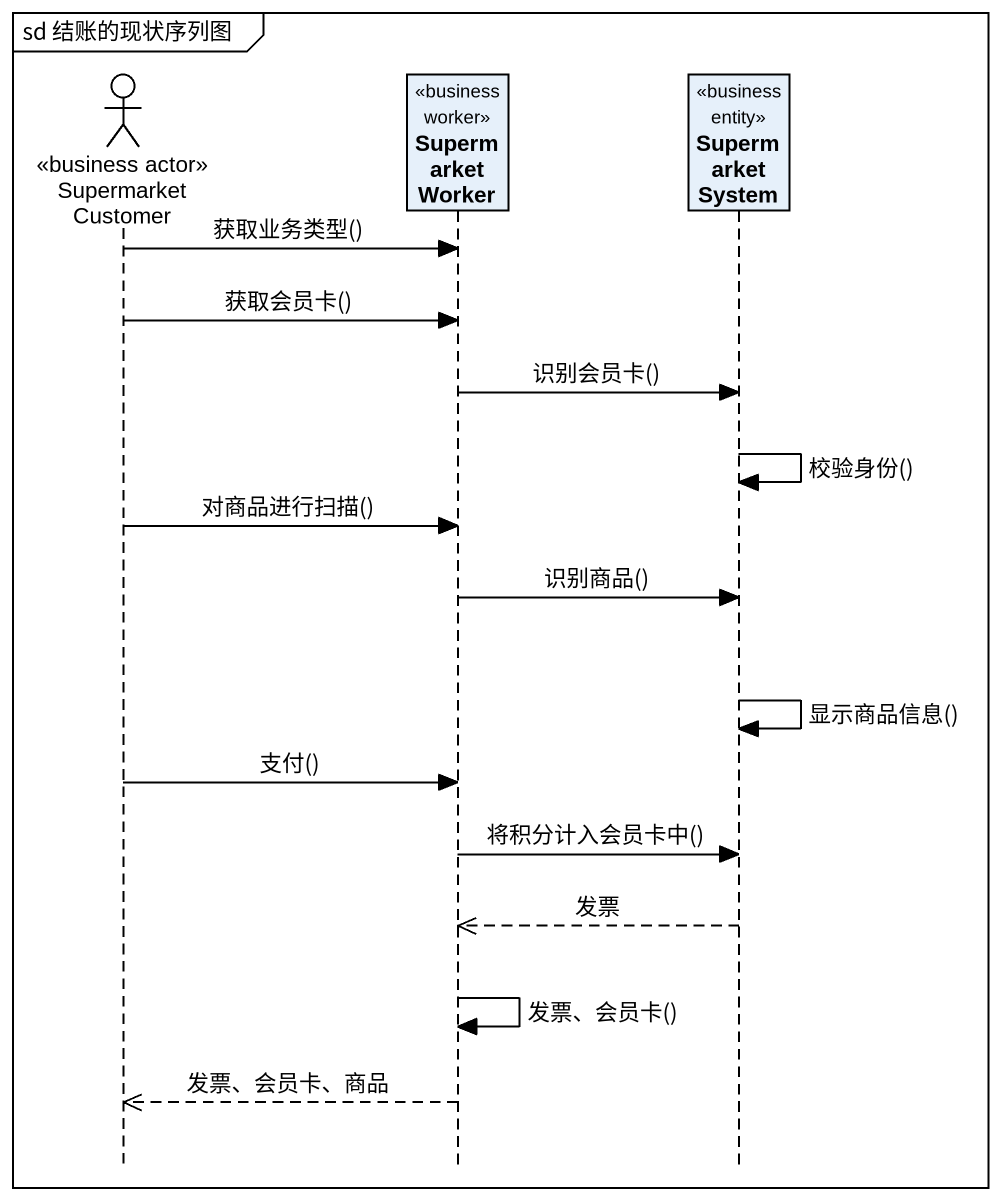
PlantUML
@startuml
mainframe sd 结账的现状序列图
hide footbox
actor SupermarketCustomer <<business actor>>
participant SupermarketWorker <<business worker>>
participant SupermarketSystem <<business entity>>

SupermarketCustomer -> SupermarketWorker : 获取业务类型()
SupermarketCustomer -> SupermarketWorker : 获取会员卡()
SupermarketWorker -> SupermarketSystem : 识别会员卡()
SupermarketSystem -> SupermarketSystem : 校验身份()
SupermarketCustomer -> SupermarketWorker : 对商品进行扫描()
SupermarketWorker -> SupermarketSystem : 识别商品()
SupermarketSystem -> SupermarketSystem : 显示商品信息()
SupermarketCustomer -> SupermarketWorker : 支付()
SupermarketWorker -> SupermarketSystem : 将积分计入会员卡中()
SupermarketSystem -->> SupermarketWorker : 发票
SupermarketWorker -> SupermarketWorker : 发票、会员卡()
SupermarketWorker -->> SupermarketCustomer : 发票、会员卡、商品
@enduml
